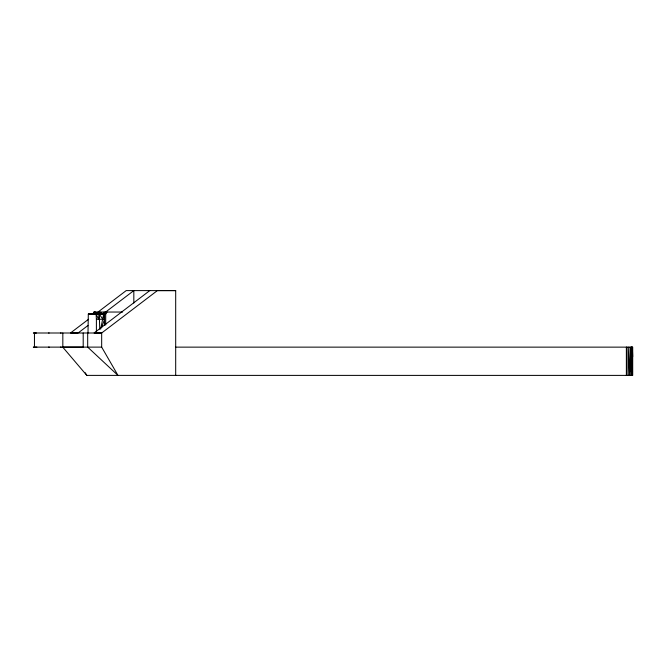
<?xml version="1.0" encoding="UTF-8"?>
<svg xmlns="http://www.w3.org/2000/svg" width="666" height="666" viewBox="0 0 666 666"><rect width="100%" height="100%" fill="white"/><g stroke="black" fill="none" stroke-linecap="round" stroke-linejoin="round"><path stroke-width="1" d="M83.2 333L83.2 347.119L33.3 347.128L36.855 347.128M87.687 333L87.687 347.119L117.974 375.399L101.673 347.119L101.673 333L157.367 290.601L175.691 290.601L175.691 375.399M104.579 325.05L104.579 314.127L105.861 312.038L104.787 314.127L106.935 312.038L105.703 314.127L105.703 325.05M133.824 303.013L133.833 290.601L105.145 312.421M631.51 375.399L631.46 351.39L631.043 353.371M122.602 312.038L93.948 312.038L93.731 314.127L94.888 312.038L102.231 314.127L104.287 312.038L104.054 318.098M100.666 329.079L103.671 314.077L88.312 314.061L87.995 332.992M101.815 327.114L104.52 319.272L103.671 314.077L91.409 314.069L93.44 314.052M93.939 314.127L94.888 312.038M92.84 314.127L93.948 312.038M88.511 319.28L70.488 333L78.097 332.992L87.937 325.516M97.527 312.421L126.199 290.601L175.691 290.601M149.775 290.601L94.081 333L101.673 333L33.35 333L36.405 333.008M98.535 314.052L99.242 314.077L98.543 319.272L96.087 314.077L88.312 314.061L96.92 314.052M91.841 314.052L104.054 314.127M104.579 314.127L105.703 314.127M96.087 314.077L96.395 319.272L104.52 319.272L104.52 325.158M48.585 333L49.151 333M61.081 333L60.523 333M49.267 347.128L48.526 347.128M60.406 347.128L61.147 347.128M101.673 347.119L62.737 347.128L86.796 375.391L632.7 375.399L632.7 347.136L175.691 347.136M631.51 351.398L631.401 347.136M630.744 371.278L631.46 371.287M99.867 312.038L101.632 312.878M102.864 319.272L99.242 314.077L99.775 329.079M85.273 372.744L86.796 375.391M632.375 348.085L632.7 356.651M632.475 347.136L632.475 375.399M632.25 347.136L631.693 371.595L632.542 371.603L632.25 375.399M631.285 347.136L631.285 375.399M631.177 347.136L631.177 375.399L630.053 347.136L629.645 375.399L628.254 347.136L628.254 375.399M96.395 319.272L96.395 332.018M62.829 333L62.829 347.119M34.457 333L34.457 347.128M626.789 375.399L626.373 375.399L626.373 347.128L626.789 347.136L626.789 375.399"/></g></svg>
